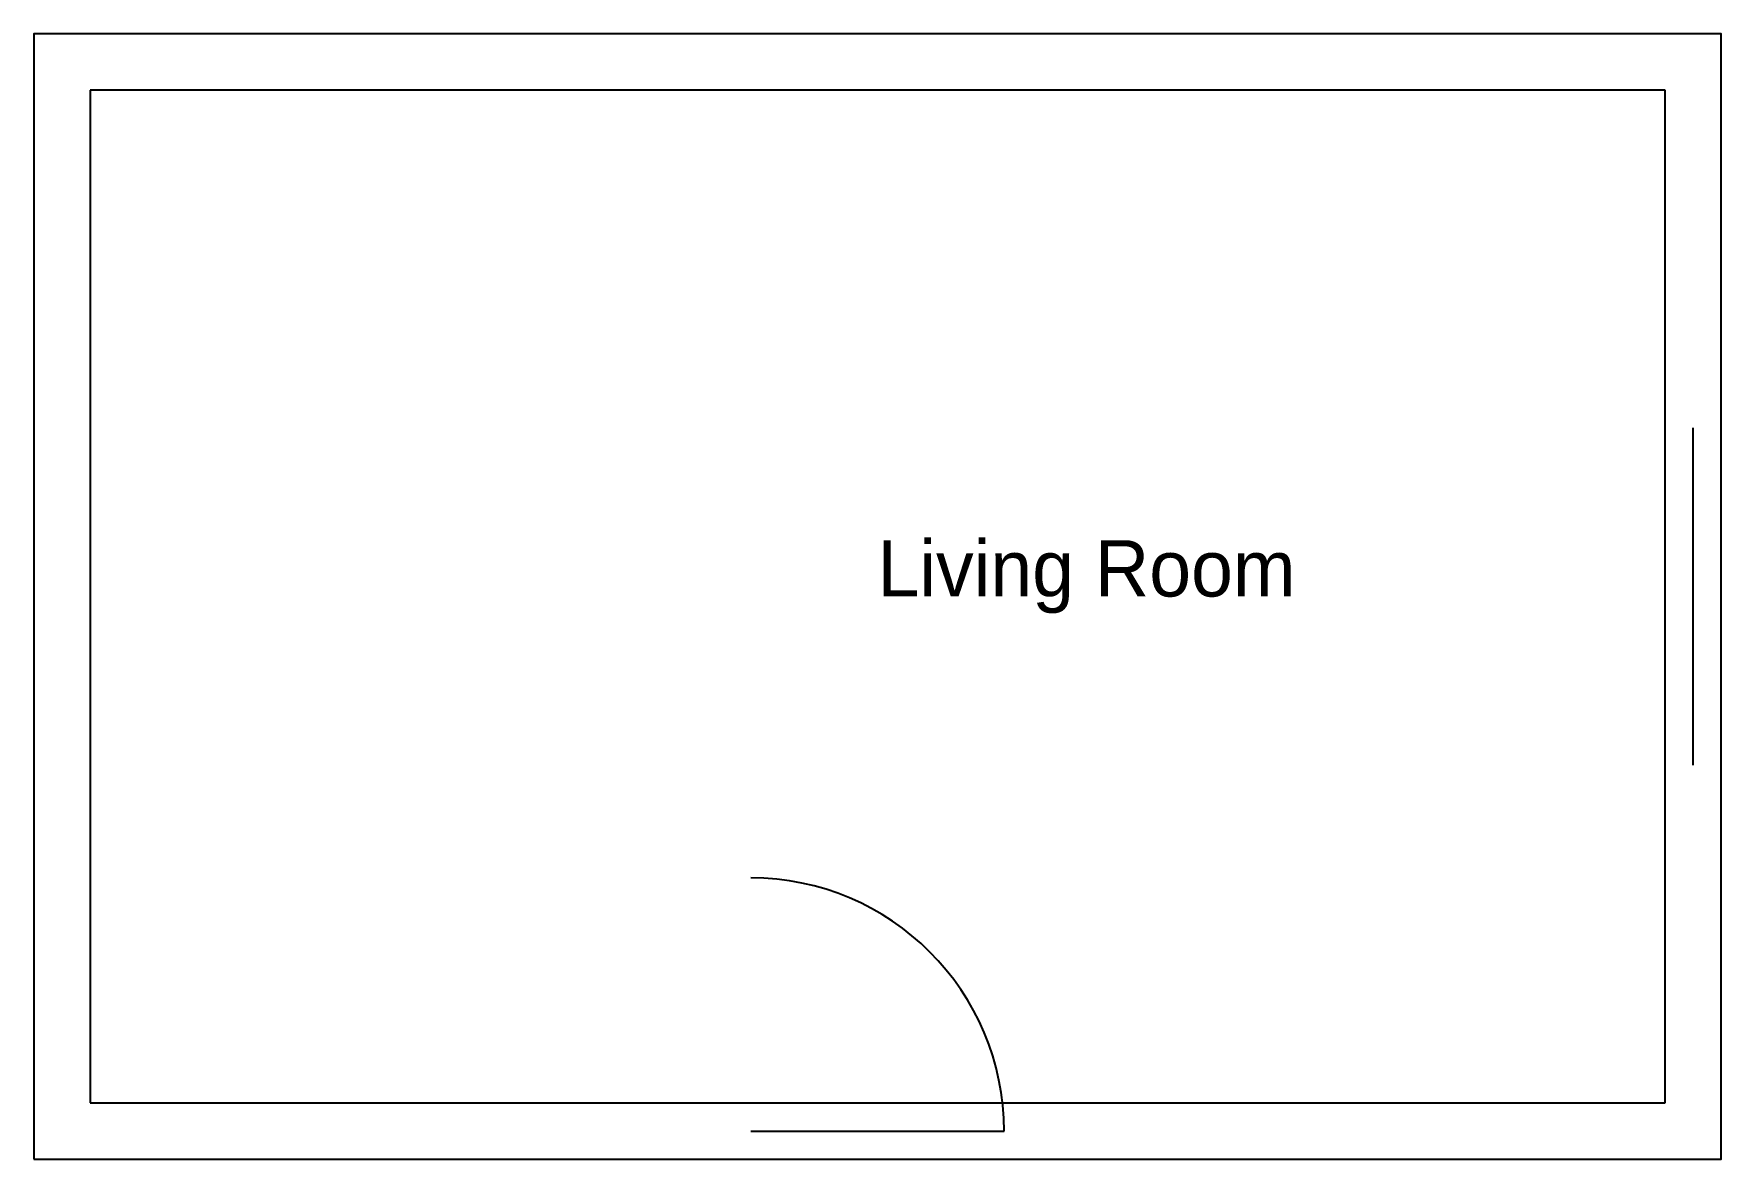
# Model space of a CAD drawing. Header units: millimetres. Extents: x 0 to 6000, y 0 to 4000.
import ezdxf

# ---------------------------------------------------------------- set-up
doc = ezdxf.new("R2010")
doc.units = ezdxf.units.MM
for name, color, linetype in [('A-ANNO-TEXT', 7, 'Continuous'), ('A-DOOR', 2, 'Continuous'), ('A-FLOR', 4, 'Continuous'), ('A-GLAZ', 3, 'Continuous'), ('A-WALL-EXTR', 1, 'Continuous')]:
    doc.layers.add(name, color=color, linetype=linetype)

msp = doc.modelspace()

# ---------------------------------------------------------------- linework, layer by layer
at = {"layer": 'A-DOOR'}
msp.add_line((2550, 100), (3450, 100), dxfattribs=at)
msp.add_arc((2550, 100), 900, 0, 90, dxfattribs=at)
at = {"layer": 'A-FLOR'}
msp.add_lwpolyline([(0, 0), (6000, 0), (6000, 4000), (0, 4000)], close=True, dxfattribs=at)
at = {"layer": 'A-GLAZ'}
msp.add_line((5900, 1400), (5900, 2600), dxfattribs=at)
at = {"layer": 'A-WALL-EXTR'}
for p, q in [((6000, 4000), (0, 4000)), ((0, 4000), (0, 0)), ((6000, 0), (6000, 4000)), ((5800, 3800), (200, 3800)), ((200, 3800), (200, 200)), ((5800, 200), (5800, 3800)), ((200, 200), (5800, 200)), ((0, 0), (6000, 0))]:
    msp.add_line(p, q, dxfattribs=at)

# ---------------------------------------------------------------- texts
at = {"layer": 'A-ANNO-TEXT'}
msp.add_text('Living Room', height=200, dxfattribs=at).set_placement((3000, 2000))

doc.saveas('drawing.dxf')
